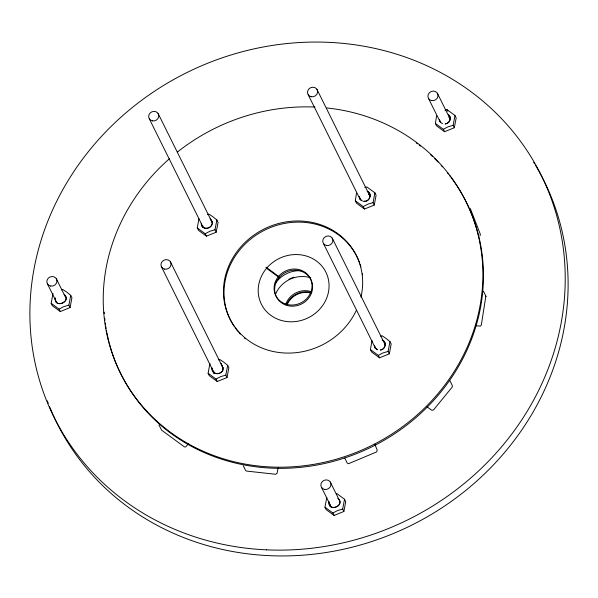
<?xml version="1.0" encoding="UTF-8"?>
<svg xmlns="http://www.w3.org/2000/svg" width="598" height="598" viewBox="0 0 598 598"><rect width="100%" height="100%" fill="white"/><g stroke="black" fill="none" stroke-linecap="round" stroke-linejoin="round"><path stroke-width="0.9" d="M329.027 501.954C328.055 512.74 345.921 505.46 337.93 498.343C345.913 505.669 328.138 513.024 329.035 501.872M202.797 227.053L202.871 225.782M223.009 367.897C223.757 375.208 210.862 375.708 212.17 368.032C211.064 373.361 218.778 375.768 221.716 371.664C226.104 370.536 217.478 356.856 223.009 367.897L170.393 261.767M61.377 289.851L62.783 289.514L66.513 291.936L70.728 295.352L71.924 297.759L70.078 307.574L60.286 311.543L52.347 305.705L51.151 303.298L52.998 293.483M70.078 307.574L68.882 305.159L70.728 295.352M207.499 214.473L208.904 214.129L212.634 216.551L216.85 219.967L218.046 222.381L216.199 232.188L206.415 236.165L198.469 230.32L197.273 227.913L198.895 218.853M216.199 232.188L215.003 229.781L216.85 219.967M218.33 359.824L219.735 359.48L223.458 361.902L227.674 365.318L228.87 367.733L227.023 377.54L217.238 381.517L209.3 375.671L208.104 373.264L209.95 363.449M227.023 377.54L225.827 375.133L227.674 365.318M364.847 187.51L366.963 187.002L374.901 192.84L376.097 195.247L374.251 205.062L364.466 209.031L356.52 203.193L355.324 200.786L356.49 193.221M336.592 493.402L344.53 499.24L345.726 501.647L343.88 511.462L334.095 515.431L326.157 509.593L324.961 507.186L326.807 497.372M374.251 205.062L373.055 202.655L374.901 192.84M343.88 511.462L342.684 509.055L344.53 499.24M380.627 336.121L382.032 335.784L385.762 338.206L389.978 341.622L391.174 344.029L389.328 353.844L379.536 357.813L371.597 351.975L370.401 349.568L372.023 340.501M389.328 353.844L388.132 351.43L389.978 341.622M444.927 110.189L447.042 109.673L454.981 115.511L456.177 117.926L454.33 127.733L444.546 131.709L436.6 125.864L435.404 123.457L436.57 115.892M454.33 127.733L453.135 125.326L454.981 115.511M213.718 371.052L213.905 373.713M330.574 504.966L330.485 506.409M278.122 467.823L277.068 473.287L275.708 474.266L246.585 471.082L245.666 470.551L243.274 465.73M480.037 235.724L480.351 234.296L470.334 208.567M188.422 443.828L185.686 446.938L184.393 446.885L161.632 430.156L158.933 424.984M51.151 303.298L59.09 309.136L63.739 306.654L68.882 305.159M197.273 227.913L205.219 233.751L209.861 231.269L215.003 229.781M435.404 123.457L443.35 129.295L447.992 126.813L453.135 125.326M355.324 200.786L363.27 206.624L367.912 204.142L373.055 202.655M208.104 373.264L216.042 379.102L220.692 376.62L225.827 375.133M370.401 349.568L378.34 355.406L382.989 352.925L388.132 351.43M324.961 507.186L332.899 513.024L337.549 510.543L342.684 509.055M445.308 123.921C449.651 123.577 452.208 117.44 448.455 114.659C452.215 117.477 449.591 123.644 445.218 123.943M363.801 201.272C369.467 202.341 372.965 193.401 367.097 191.285C373.003 193.453 369.422 202.438 363.711 201.272M475.32 325.731L480.396 326.104L481.285 325.148L485.868 296.115M442.52 123.622L441.249 122.934L439.672 120.803M362.44 200.95L360.22 199.306L359.308 196.824M368.645 194.38L369.915 195.083M382.174 340.068C387.325 341.877 385.366 349.718 380.298 350.024C385.329 349.74 387.34 341.966 382.257 340.09M448.806 117.088L449.995 117.761M203.118 227.382C206.265 229.789 211.326 227.748 212.088 223.899C213.822 222.546 207.125 214.734 211.856 221.163C214.607 228.144 201.945 231.553 201.257 223.951M427.099 406.909L431.808 410.25L433.453 409.989L452.223 387.078L452.342 385.62L449.95 380.799M361.244 200.3L360.28 199.366L359.323 196.906M440.36 122.037L439.403 119.578M447.042 109.673L447.835 111.28M437.347 93.213L450.481 119.667M428.564 98.55L440.464 122.523M443.35 129.295L444.546 131.709M483.476 291.293L486.077 296.533M316.947 89.349L370.013 196.234M308.164 94.678L360.392 199.904M363.27 206.624L364.466 209.031M332.204 238.086L385.262 344.979M323.413 243.423L375.649 348.641M378.34 355.406L379.536 357.813M344.799 458.143L347.191 462.964L348.425 463.749L376.583 451.939L377.263 450.257L374.797 444.217M158.104 113.5L212.41 222.897M330.29 482.033L339.731 501.042M149.313 118.838L203.208 227.397L202.229 226.493L201.272 224.033M205.219 233.751L206.415 236.165M321.5 487.363L331.352 507.209M332.899 513.024L334.095 515.431M161.602 267.104L214.248 373.159M216.042 379.102L217.238 381.517M56.287 278.661L65.728 297.677M47.496 283.998L56.526 302.184M59.09 309.136L60.286 311.543M374.4 345.689L375.357 348.148L377.517 349.733L375.297 348.081L374.385 345.607M359.652 262.985A70.728 64.861 -26.4 0 0 338.685 234.992L337.564 234.184A70.728 64.861 -26.4 0 0 240.568 248.992L239.634 250.114A70.728 64.861 -26.4 0 0 234.386 326.65M360.101 264.271A70.728 64.861 -26.4 0 1 360.908 266.872M362.403 273.525A70.728 64.861 -26.4 0 1 362.612 274.878M245.329 338.797A70.728 64.861 -26.4 0 1 244.29 337.892M240.359 334.08A70.728 64.861 -26.4 0 1 239.432 333.079M238.527 332.054A70.728 64.861 -26.4 0 1 235.164 327.764M275.252 283.534A27.194 24.944 -26.4 0 1 276.919 281.299L277.278 280.866A27.194 24.944 -26.4 0 1 301.444 270.759M275.349 294.732A27.194 24.944 -26.4 0 1 279.812 287.115L280.17 286.689A27.194 24.944 -26.4 0 1 310.803 277.861M536.832 167.567A271.978 249.418 -26.4 0 1 413.891 524.042A271.978 249.418 -26.4 0 1 52.579 413.779M52.228 412.979A271.978 249.418 -26.4 0 1 49.522 406.558M48.251 403.314A271.978 249.418 -26.4 0 1 47.324 400.869M533.693 162.342A271.978 249.418 -26.4 0 1 534.605 163.822M535.509 165.317A271.978 249.418 -26.4 0 1 536.391 166.812M360.953 297.116A70.728 64.861 -26.4 0 0 338.109 233.848L336.988 233.041A70.728 64.861 -26.4 0 0 240 247.841L239.065 248.962A70.728 64.861 -26.4 0 0 248.006 340.21L249.127 341.024A70.728 64.861 -26.4 0 0 346.115 326.216L347.049 325.095A70.728 64.861 -26.4 0 0 356.281 310.474M326.755 107.939A192.892 176.896 -26.4 0 1 467.457 346.616A192.892 176.896 -26.4 0 1 180.663 439.231A192.892 176.896 -26.4 0 1 169.376 158.762M177.397 152.064A192.892 176.896 -26.4 0 1 314.952 107.057M455.534 183.743A192.892 176.896 -26.4 0 1 372.128 446.699A192.892 176.896 -26.4 0 1 112.454 353.702M112.162 352.82A192.892 176.896 -26.4 0 1 110.503 347.513M110.241 346.616A192.892 176.896 -26.4 0 1 109.255 343.035M109.015 342.138A192.892 176.896 -26.4 0 1 107.52 335.799M107.326 334.887A192.892 176.896 -26.4 0 1 106.96 333.064M106.78 332.152A192.892 176.896 -26.4 0 1 106.437 330.32M106.115 328.481A192.892 176.896 -26.4 0 1 105.816 326.643M105.54 324.796A192.892 176.896 -26.4 0 1 105.278 322.95M104.949 320.349A192.892 176.896 -26.4 0 1 104.702 318.121M104.299 313.651A192.892 176.896 -26.4 0 1 104.187 312.156M416.215 142.922A192.892 176.896 -26.4 0 1 417.426 143.826M419.228 145.187A192.892 176.896 -26.4 0 1 420.416 146.114M430.695 154.86A192.892 176.896 -26.4 0 1 432.339 156.399M434.753 158.739A192.892 176.896 -26.4 0 1 438.028 162.058M441.204 165.474A192.892 176.896 -26.4 0 1 442.453 166.857M447.252 172.545A192.892 176.896 -26.4 0 1 448.41 173.996M449.554 175.461A192.892 176.896 -26.4 0 1 450.683 176.941M451.236 177.688A192.892 176.896 -26.4 0 1 455.011 182.973M285.635 304.703A19.286 17.686 -26.4 0 1 289.178 298.208L289.432 297.901A19.286 17.686 -26.4 0 1 311.162 291.645M286.584 304.756A19.286 17.686 -26.4 0 1 289.746 299.351L290.008 299.052A19.286 17.686 -26.4 0 1 311.356 292.676M288.931 279.221A36.007 33.017 -26.4 0 1 289.611 278.885M290.292 278.571A36.007 33.017 -26.4 0 1 290.979 278.264M291.675 277.965A36.007 33.017 -26.4 0 1 292.377 277.689M293.08 277.42A36.007 33.017 -26.4 0 1 293.79 277.173M287.085 304.748A19.286 17.686 -26.4 0 1 310.437 292.9M55.218 298.066C54.216 308.86 72.044 301.691 64.195 294.493C71.977 301.631 54.582 309.159 55.218 298.066M266.671 268.158L266.2 268.734A36.007 33.017 -26.4 0 0 270.625 315.206L271.193 315.617A36.007 33.017 -26.4 0 0 320.58 308.194L321.059 307.626A36.007 33.017 -26.4 0 0 316.634 261.154L316.058 260.735A36.007 33.017 -26.4 0 0 266.671 268.158M278.705 276.201L278.451 276.508A19.286 17.686 -26.4 0 0 280.634 301.429L280.933 301.654A19.286 17.686 -26.4 0 0 307.409 297.856L307.664 297.55A19.286 17.686 -26.4 0 0 305.481 272.628L305.182 272.404A19.286 17.686 -26.4 0 0 278.705 276.201M279.273 277.352L279.019 277.659A19.286 17.686 -26.4 0 0 281.202 302.581L281.509 302.805A19.286 17.686 -26.4 0 0 307.977 299.007L308.239 298.701A19.286 17.686 -26.4 0 0 306.056 273.779L305.75 273.555A19.286 17.686 -26.4 0 0 279.273 277.352M278.563 276.373L266.005 267.134L266.573 268.278L279.131 277.517L278.563 276.373M164.667 269.145A5.143 4.717 -26.4 0 0 170.893 262.896A5.143 4.717 -26.4 0 0 162.432 261.266A5.143 4.717 -26.4 0 0 164.667 269.145M152.378 120.878A5.143 4.717 -26.4 0 0 158.605 114.629A5.143 4.717 -26.4 0 0 150.143 113A5.143 4.717 -26.4 0 0 152.378 120.878M326.478 245.464A5.143 4.717 -26.4 0 0 332.705 239.215A5.143 4.717 -26.4 0 0 324.243 237.585A5.143 4.717 -26.4 0 0 326.478 245.464M311.229 96.727A5.143 4.717 -26.4 0 0 317.456 90.47A5.143 4.717 -26.4 0 0 308.994 88.848A5.143 4.717 -26.4 0 0 311.229 96.727M431.629 100.591A5.143 4.717 -26.4 0 0 437.848 94.335A5.143 4.717 -26.4 0 0 429.386 92.712A5.143 4.717 -26.4 0 0 431.629 100.591M324.565 489.411A5.143 4.717 -26.4 0 0 330.791 483.154A5.143 4.717 -26.4 0 0 322.329 481.532A5.143 4.717 -26.4 0 0 324.565 489.411M50.561 286.038A5.143 4.717 -26.4 0 0 56.788 279.782A5.143 4.717 -26.4 0 0 48.326 278.16A5.143 4.717 -26.4 0 0 50.561 286.038M266.678 549.854A271.978 249.418 -26.4 0 0 543.253 179.467A271.978 249.418 -26.4 0 0 82.733 158.948A271.978 249.418 -26.4 0 0 266.678 549.854"/></g></svg>
